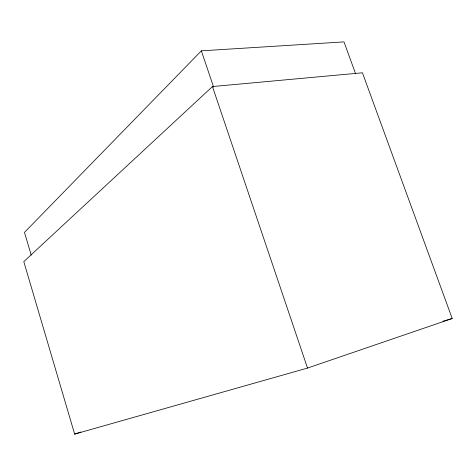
<?xml version="1.0" encoding="UTF-8"?>
<svg xmlns="http://www.w3.org/2000/svg" width="476" height="476" viewBox="0 0 476 476"><rect width="100%" height="100%" fill="white"/><g stroke="black" fill="none" stroke-linecap="round" stroke-linejoin="round"><path stroke-width="0.71" d="M355.637 73.881L343.993 41.894L201.366 50.837L24.484 232.383L31.226 255.118M212.463 86.555L23.8 261.627L74.649 434.106L307.52 368.073L452.2 318.515L362.432 72.792L212.463 86.555L307.52 368.073M74.649 434.106L80.962 432.006M442.93 321.252L452.2 318.515M201.366 50.837L213.641 87.156"/></g></svg>
